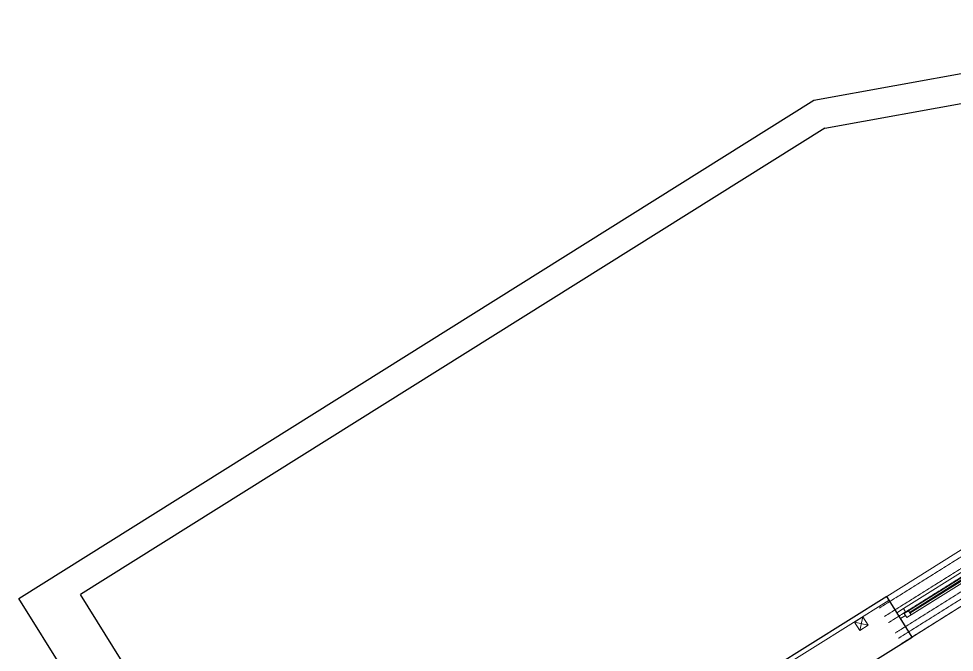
# Model space of a CAD drawing. Header units: millimetres. Extents: x -6736 to 224393, y -6260 to 72638.
# Drawn here: x 148309 to 157799, y 66213 to 72638 of the extents above; entities that cross this region are included whole.
import ezdxf

# ---------------------------------------------------------------- set-up
doc = ezdxf.new("R2010")
doc.units = ezdxf.units.MM
doc.linetypes.add('HA_Dash_3mm-S1mm', pattern=[3, 2, -1])
for name, color, linetype, lineweight in [('A-GENM-____-HDLN', 9, 'HA_Dash_3mm-S1mm', 9), ('A-GENM-____-OTLN', 9, 'Continuous', 9), ('A-GLAZ-____-MCUT', 9, 'Continuous', 5), ('A-GLAZ-____-OTLN', 9, 'Continuous', 5), ('A-WALL-____-MCUT', 9, 'Continuous', 25), ('A-WALL-____-OTLN', 9, 'Continuous', 9), ('M-HVAC-DUCT-OTLN', 9, 'Continuous', 9)]:
    doc.layers.add(name, color=color, linetype=linetype, lineweight=lineweight)

# ---------------------------------------------------------------- blocks, each defined once
blk = doc.blocks.new('HA_WD_SinglePanel - 1000x1500-1653870-schema POHLEDU D_110_6100')
at = {"layer": 'A-GLAZ-____-MCUT'}
for p, q in [((-420, 70), (-500, 70)), ((-500, 0), (-440, 0)), ((-440, -25), (-440, 25)), ((-440, 25), (-390, 25)), ((-420, 25), (-420, 70)), ((-390, 25), (-390, -25)), ((390, 5), (-390, 5)), ((390, -25), (390, 25)), ((390, 25), (440, 25)), ((500, 70), (420, 70)), ((420, 70), (420, 25)), ((440, 25), (440, -25)), ((440, 0), (500, 0)), ((-390, -25), (-440, -25)), ((390, -5), (-390, -5)), ((440, -25), (390, -25))]:
    blk.add_line(p, q, dxfattribs=at)
at = {"layer": 'A-GLAZ-____-OTLN'}
for p, q in [((440, 25), (-440, 25)), ((-440, -25), (-440, 25)), ((420, 70), (-420, 70)), ((390, 25), (-390, 25)), ((440, 25), (440, -25)), ((-440, -25), (440, -25)), ((390, -25), (-390, -25))]:
    blk.add_line(p, q, dxfattribs=at)
blk = doc.blocks.new('TB_Porotherm KPVarioUNI_1250mm - TB_Porotherm KPVarioUNI_1250mm-1857440-schema POHLEDU D_110_6100')
at = {"layer": 'A-GENM-____-HDLN'}
for p, q in [((-625, 205), (625, 205)), ((-625, 105), (625, 105)), ((-625, 30), (625, 30)), ((-100, 0), (100, 0)), ((-625, -95), (625, -95)), ((-625, -157.5), (625, -157.5)), ((-625, -220), (625, -220))]:
    blk.add_line(p, q, dxfattribs=at)
blk = doc.blocks.new('185-01_OBJEKT D_Central_rvt-5-schema POHLEDU D_110_6100')
at = {"layer": 'A-WALL-____-MCUT'}
for p, q in [((-23776.1, 66778.9), (-24941.4, 66049.1)), ((-23752.2, 66740.8), (-23776.1, 66778.9)), ((-23518.6, 66367.9), (-23752.2, 66740.8)), ((-24683.9, 65638), (-23518.6, 66367.9))]:
    blk.add_line(p, q, dxfattribs=at)
at = {"layer": 'A-WALL-____-MCUT', "lineweight": 9}
for p, q in [((-23752.2, 66740.8), (-24917.5, 66010.9)), ((-24917.5, 66010.9), (-23752.2, 66740.8))]:
    blk.add_line(p, q, dxfattribs=at)
at = {"layer": 'A-WALL-____-OTLN'}
for p, q in [((-23776.1, 66778.9), (-22928.6, 67309.8)), ((-22671.2, 66898.7), (-23518.6, 66367.9))]:
    blk.add_line(p, q, dxfattribs=at)
at = {"layer": 'M-HVAC-DUCT-OTLN', "lineweight": 5}
for p, q in [((-24102.4, 66518.2), (-24017.7, 66571.2)), ((-24049.3, 66433.4), (-24017.7, 66571.2)), ((-24017.7, 66571.2), (-23964.6, 66486.5)), ((-24102.4, 66518.2), (-23964.6, 66486.5)), ((-24049.3, 66433.4), (-24102.4, 66518.2)), ((-23964.6, 66486.5), (-24049.3, 66433.4))]:
    blk.add_line(p, q, dxfattribs=at)
at = {"layer": 'A-GENM-____-OTLN', "lineweight": 9, "rotation": 32.06111111111108}
blk.add_blockref('TB_Porotherm KPVarioUNI_1250mm - TB_Porotherm KPVarioUNI_1250mm-1857440-schema POHLEDU D_110_6100', (-23211.7, 66819.8), dxfattribs=at)
at = {"layer": 'A-GLAZ-____-OTLN', "lineweight": 9, "rotation": 32.06111111111118}
blk.add_blockref('HA_WD_SinglePanel - 1000x1500-1653870-schema POHLEDU D_110_6100', (-23211.7, 66819.8), dxfattribs=at)

msp = doc.modelspace()

# ---------------------------------------------------------------- linework, layer by layer
at = {"layer": 'A-WALL-____-MCUT'}
for p, q in [((156373.9, 71811.6), (160919.7, 72638.4)), ((156484.3, 71526.8), (160924.3, 72334.3)), ((148309.2, 66760), (156373.9, 71811.6)), ((156484.3, 71526.8), (148934.6, 66797.7)), ((150773.6, 62825.8), (148309.2, 66760)), ((151239.7, 63117.8), (148934.6, 66797.7))]:
    msp.add_line(p, q, dxfattribs=at)

# ---------------------------------------------------------------- block references
at = {"color": 50, "lineweight": 5}
msp.add_blockref('185-01_OBJEKT D_Central_rvt-5-schema POHLEDU D_110_6100', (180889.2, 0), dxfattribs=at)

doc.saveas('drawing.dxf')
